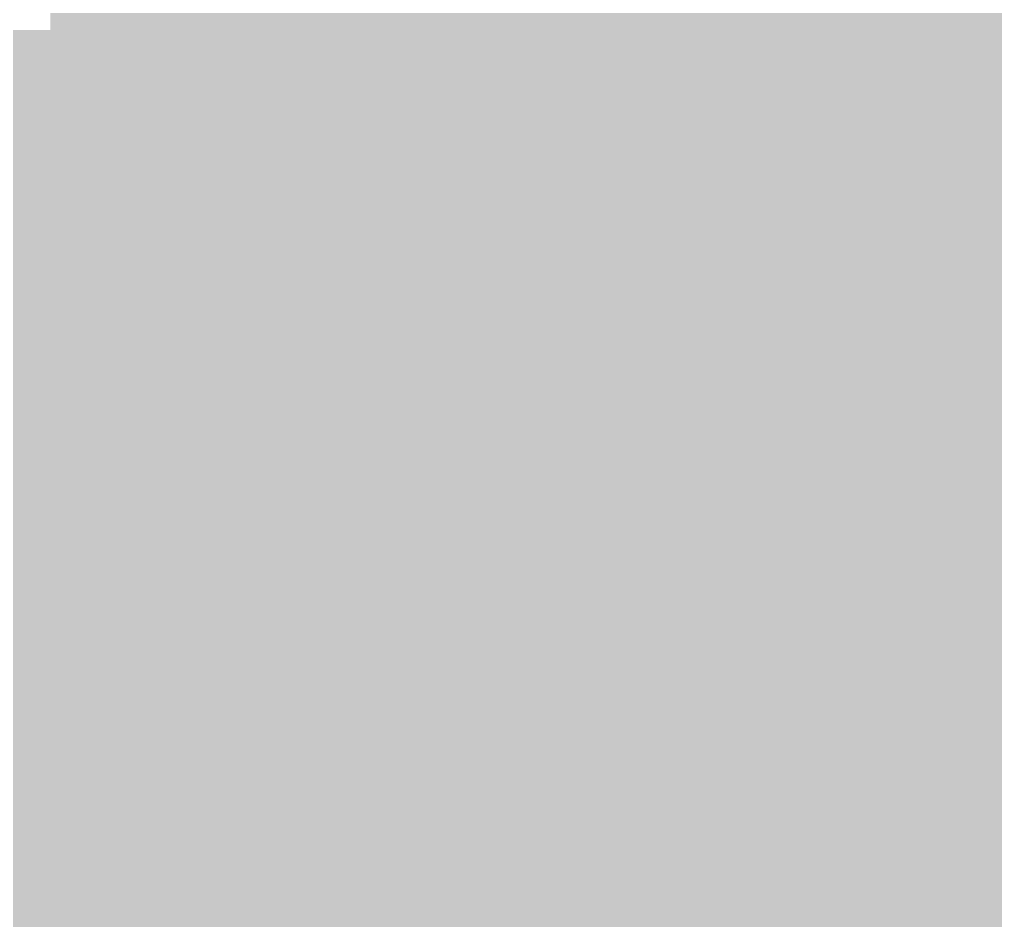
# Model space of a CAD drawing. Header units: inches. Extents: x 267136 to 306747, y 5028981 to 5062930.
# Drawn here: x 300818 to 303540, y 5056629 to 5059140 of the extents above; entities that cross this region are included whole.
import ezdxf

# ---------------------------------------------------------------- set-up
doc = ezdxf.new("R2010")
doc.units = ezdxf.units.IN
doc.header["$MEASUREMENT"] = 0

msp = doc.modelspace()

# ---------------------------------------------------------------- hatches: boundary and pattern name
for points in [[(301391.345, 5059110.421), (301358.881, 5059110.439), (301293.955, 5059110.476), (301229.028, 5059110.512), (301099.174, 5059110.588), (301034.248, 5059110.627), (300969.321, 5059110.666), (300904.394, 5059110.706), (300904.437, 5059180.165), (300904.495, 5059272.776), (300904.611, 5059458), (300969.534, 5059457.959), (301099.38, 5059457.881), (301164.303, 5059457.843), (301229.227, 5059457.806), (301359.073, 5059457.732), (301391.535, 5059457.715), (301391.433, 5059272.491), (301391.383, 5059179.88), (301391.345, 5059110.421)], [(301878.295, 5059110.175), (301813.369, 5059110.205), (301748.442, 5059110.236), (301618.588, 5059110.302), (301553.662, 5059110.335), (301423.808, 5059110.403), (301391.345, 5059110.421), (301391.383, 5059179.88), (301391.433, 5059272.491), (301391.535, 5059457.715), (301423.996, 5059457.697), (301488.919, 5059457.662), (301553.842, 5059457.628), (301618.766, 5059457.595), (301683.688, 5059457.562), (301748.612, 5059457.529), (301813.535, 5059457.498), (301878.458, 5059457.468), (301878.372, 5059272.244), (301878.328, 5059179.633), (301878.295, 5059110.175)], [(302365.246, 5059109.966), (302332.783, 5059109.979), (302267.856, 5059110.004), (302202.929, 5059110.031), (302138.002, 5059110.059), (302073.076, 5059110.086), (302008.149, 5059110.115), (301878.295, 5059110.175), (301878.328, 5059179.633), (301878.372, 5059272.244), (301878.458, 5059457.468), (301943.381, 5059457.437), (302008.304, 5059457.408), (302073.228, 5059457.379), (302138.151, 5059457.352), (302203.074, 5059457.324), (302267.997, 5059457.297), (302332.92, 5059457.271), (302365.382, 5059457.259), (302365.31, 5059272.035), (302365.273, 5059179.424), (302365.246, 5059109.966)], [(302852.197, 5059109.794), (302787.27, 5059109.815), (302722.343, 5059109.836), (302657.417, 5059109.858), (302527.563, 5059109.904), (302462.636, 5059109.928), (302397.709, 5059109.953), (302365.246, 5059109.966), (302365.273, 5059179.424), (302365.31, 5059272.035), (302365.382, 5059457.259), (302397.843, 5059457.246), (302462.767, 5059457.222), (302527.689, 5059457.197), (302592.613, 5059457.174), (302657.536, 5059457.151), (302722.459, 5059457.13), (302787.382, 5059457.108), (302852.305, 5059457.088), (302852.276, 5059364.476), (302852.248, 5059271.864), (302852.219, 5059179.253), (302852.197, 5059109.794)], [(303339.148, 5059109.661), (303306.685, 5059109.669), (303176.831, 5059109.701), (303111.904, 5059109.719), (303046.978, 5059109.736), (302917.124, 5059109.774), (302852.197, 5059109.794), (302852.219, 5059179.253), (302852.248, 5059271.864), (302852.276, 5059364.476), (302852.305, 5059457.088), (302917.229, 5059457.067), (302982.152, 5059457.049), (303047.075, 5059457.03), (303111.998, 5059457.012), (303176.921, 5059456.995), (303241.844, 5059456.979), (303306.768, 5059456.962), (303339.229, 5059456.954), (303339.208, 5059364.343), (303339.186, 5059271.731), (303339.164, 5059179.12), (303339.148, 5059109.661)], [(303826.099, 5059109.566), (303761.172, 5059109.577), (303696.245, 5059109.588), (303631.318, 5059109.6), (303566.392, 5059109.612), (303371.611, 5059109.654), (303339.148, 5059109.661), (303339.164, 5059179.12), (303339.186, 5059271.731), (303339.208, 5059364.343), (303339.229, 5059456.954), (303371.69, 5059456.947), (303436.614, 5059456.933), (303566.46, 5059456.905), (303631.383, 5059456.893), (303696.307, 5059456.881), (303761.229, 5059456.87), (303826.153, 5059456.859), (303826.138, 5059364.248), (303826.124, 5059271.637), (303826.109, 5059179.025), (303826.099, 5059109.566)], [(300904.177, 5058763.413), (300839.247, 5058763.454), (300774.316, 5058763.496), (300709.386, 5058763.538), (300644.456, 5058763.581), (300579.525, 5058763.624), (300449.665, 5058763.714), (300417.199, 5058763.736), (300417.232, 5058810.042), (300417.297, 5058902.653), (300417.362, 5058995.265), (300417.427, 5059087.876), (300417.443, 5059111.029), (300449.907, 5059111.007), (300514.833, 5059110.962), (300579.76, 5059110.917), (300709.614, 5059110.831), (300774.541, 5059110.789), (300839.467, 5059110.747), (300904.394, 5059110.706), (300904.379, 5059087.554), (300904.322, 5058994.942), (300904.264, 5058902.33), (300904.206, 5058809.719), (300904.177, 5058763.413)], [(301391.155, 5058763.128), (301358.69, 5058763.146), (301293.759, 5058763.183), (301228.829, 5058763.219), (301163.899, 5058763.257), (301098.968, 5058763.295), (301034.038, 5058763.334), (300969.107, 5058763.373), (300904.177, 5058763.413), (300904.206, 5058809.719), (300904.264, 5058902.33), (300904.322, 5058994.942), (300904.379, 5059087.554), (300904.394, 5059110.706), (300969.321, 5059110.666), (301034.248, 5059110.627), (301099.174, 5059110.588), (301229.028, 5059110.512), (301293.955, 5059110.476), (301358.881, 5059110.439), (301391.345, 5059110.421), (301391.332, 5059087.269), (301391.282, 5058994.657), (301391.231, 5058902.046), (301391.18, 5058809.434), (301391.155, 5058763.128)], [(301878.133, 5058762.881), (301813.203, 5058762.912), (301748.272, 5058762.943), (301618.412, 5058763.009), (301553.481, 5058763.042), (301488.551, 5058763.076), (301423.62, 5058763.11), (301391.155, 5058763.128), (301391.18, 5058809.434), (301391.231, 5058902.046), (301391.282, 5058994.657), (301391.332, 5059087.269), (301391.345, 5059110.421), (301423.808, 5059110.403), (301553.662, 5059110.335), (301618.588, 5059110.302), (301748.442, 5059110.236), (301813.369, 5059110.205), (301878.295, 5059110.175), (301878.285, 5059087.021), (301878.241, 5058994.41), (301878.198, 5058901.799), (301878.155, 5058809.187), (301878.133, 5058762.881)], [(302365.111, 5058762.672), (302332.646, 5058762.686), (302267.715, 5058762.711), (302202.785, 5058762.738), (302137.854, 5058762.766), (302072.924, 5058762.793), (302007.994, 5058762.822), (301943.063, 5058762.852), (301878.133, 5058762.881), (301878.155, 5058809.187), (301878.198, 5058901.799), (301878.241, 5058994.41), (301878.285, 5059087.021), (301878.295, 5059110.175), (302008.149, 5059110.115), (302073.076, 5059110.086), (302138.002, 5059110.059), (302202.929, 5059110.031), (302267.856, 5059110.004), (302332.783, 5059109.979), (302365.246, 5059109.966), (302365.237, 5059086.812), (302365.129, 5058808.979), (302365.111, 5058762.672)], [(302852.088, 5058762.501), (302787.158, 5058762.521), (302722.228, 5058762.543), (302657.297, 5058762.565), (302527.437, 5058762.611), (302462.506, 5058762.635), (302397.576, 5058762.66), (302365.111, 5058762.672), (302365.129, 5058808.979), (302365.237, 5059086.812), (302365.246, 5059109.966), (302397.709, 5059109.953), (302462.636, 5059109.928), (302527.563, 5059109.904), (302657.417, 5059109.858), (302722.343, 5059109.836), (302852.197, 5059109.794), (302852.19, 5059086.642), (302852.161, 5058994.03), (302852.132, 5058901.419), (302852.103, 5058808.807), (302852.088, 5058762.501)], [(303339.066, 5058762.368), (303306.601, 5058762.376), (303176.741, 5058762.408), (303111.81, 5058762.426), (303046.88, 5058762.443), (302981.949, 5058762.462), (302917.019, 5058762.481), (302852.088, 5058762.501), (302852.103, 5058808.807), (302852.132, 5058901.419), (302852.161, 5058994.03), (302852.19, 5059086.642), (302852.197, 5059109.794), (302917.124, 5059109.774), (303046.978, 5059109.736), (303111.904, 5059109.719), (303176.831, 5059109.701), (303306.685, 5059109.669), (303339.148, 5059109.661), (303339.143, 5059086.509), (303339.099, 5058901.285), (303339.077, 5058808.674), (303339.066, 5058762.368)], [(303826.044, 5058762.273), (303761.114, 5058762.284), (303696.184, 5058762.295), (303631.253, 5058762.307), (303566.323, 5058762.319), (303501.393, 5058762.332), (303436.462, 5058762.347), (303371.532, 5058762.361), (303339.066, 5058762.368), (303339.077, 5058808.674), (303339.099, 5058901.285), (303339.143, 5059086.509), (303339.148, 5059109.661), (303371.611, 5059109.654), (303566.392, 5059109.612), (303631.318, 5059109.6), (303696.245, 5059109.588), (303826.099, 5059109.566), (303826.095, 5059086.413), (303826.081, 5058993.802), (303826.066, 5058901.19), (303826.052, 5058808.579), (303826.044, 5058762.273)], [(300903.96, 5058416.12), (300839.026, 5058416.161), (300774.092, 5058416.203), (300709.159, 5058416.245), (300644.225, 5058416.288), (300579.291, 5058416.332), (300514.356, 5058416.376), (300449.422, 5058416.421), (300416.956, 5058416.443), (300416.972, 5058439.597), (300417.102, 5058624.819), (300417.167, 5058717.431), (300417.199, 5058763.736), (300449.665, 5058763.714), (300579.525, 5058763.624), (300644.456, 5058763.581), (300709.386, 5058763.538), (300774.316, 5058763.496), (300839.247, 5058763.454), (300904.177, 5058763.413), (300904.148, 5058717.107), (300904.09, 5058624.496), (300904.033, 5058531.885), (300903.975, 5058439.273), (300903.96, 5058416.12)], [(301390.965, 5058415.836), (301358.499, 5058415.854), (301293.564, 5058415.89), (301163.696, 5058415.964), (301098.762, 5058416.002), (301033.829, 5058416.041), (300968.895, 5058416.08), (300903.96, 5058416.12), (300903.975, 5058439.273), (300904.033, 5058531.885), (300904.09, 5058624.496), (300904.148, 5058717.107), (300904.177, 5058763.413), (300969.107, 5058763.373), (301034.038, 5058763.334), (301098.968, 5058763.295), (301163.899, 5058763.257), (301228.829, 5058763.219), (301293.759, 5058763.183), (301358.69, 5058763.146), (301391.155, 5058763.128), (301391.13, 5058716.822), (301391.079, 5058624.211), (301391.029, 5058531.6), (301390.978, 5058438.988), (301390.965, 5058415.836)], [(301877.97, 5058415.589), (301813.036, 5058415.619), (301748.103, 5058415.65), (301683.168, 5058415.683), (301553.3, 5058415.749), (301488.366, 5058415.783), (301423.433, 5058415.818), (301390.965, 5058415.836), (301390.978, 5058438.988), (301391.029, 5058531.6), (301391.079, 5058624.211), (301391.13, 5058716.822), (301391.155, 5058763.128), (301423.62, 5058763.11), (301488.551, 5058763.076), (301553.481, 5058763.042), (301618.412, 5058763.009), (301748.272, 5058762.943), (301813.203, 5058762.912), (301878.133, 5058762.881), (301878.111, 5058716.575), (301878.068, 5058623.964), (301878.024, 5058531.353), (301877.981, 5058438.741), (301877.97, 5058415.589)], [(302364.975, 5058415.38), (302332.508, 5058415.393), (302267.574, 5058415.418), (302202.64, 5058415.445), (302137.707, 5058415.473), (302072.772, 5058415.5), (302007.838, 5058415.529), (301877.97, 5058415.589), (301877.981, 5058438.741), (301878.024, 5058531.353), (301878.068, 5058623.964), (301878.111, 5058716.575), (301878.133, 5058762.881), (301943.063, 5058762.852), (302007.994, 5058762.822), (302072.924, 5058762.793), (302137.854, 5058762.766), (302202.785, 5058762.738), (302267.715, 5058762.711), (302332.646, 5058762.686), (302365.111, 5058762.672), (302365.093, 5058716.366), (302365.021, 5058531.144), (302364.984, 5058438.532), (302364.975, 5058415.38)], [(302851.98, 5058415.209), (302787.046, 5058415.229), (302722.112, 5058415.25), (302657.178, 5058415.272), (302527.31, 5058415.318), (302462.376, 5058415.343), (302397.442, 5058415.367), (302364.975, 5058415.38), (302364.984, 5058438.532), (302365.021, 5058531.144), (302365.093, 5058716.366), (302365.111, 5058762.672), (302397.576, 5058762.66), (302462.506, 5058762.635), (302527.437, 5058762.611), (302657.297, 5058762.565), (302722.228, 5058762.543), (302787.158, 5058762.521), (302852.088, 5058762.501), (302852.074, 5058716.195), (302852.016, 5058530.973), (302851.987, 5058438.361), (302851.98, 5058415.209)], [(303338.985, 5058415.075), (303306.518, 5058415.083), (303176.65, 5058415.115), (303111.716, 5058415.133), (303046.782, 5058415.15), (302916.914, 5058415.188), (302851.98, 5058415.209), (302851.987, 5058438.361), (302852.016, 5058530.973), (302852.074, 5058716.195), (302852.088, 5058762.501), (302917.019, 5058762.481), (302981.949, 5058762.462), (303046.88, 5058762.443), (303111.81, 5058762.426), (303176.741, 5058762.408), (303339.066, 5058762.368), (303339.056, 5058716.062), (303339.012, 5058530.84), (303338.991, 5058438.229), (303338.985, 5058415.075)], [(303825.99, 5058414.98), (303761.056, 5058414.991), (303696.122, 5058415.002), (303566.254, 5058415.026), (303371.452, 5058415.068), (303338.985, 5058415.075), (303338.991, 5058438.229), (303339.012, 5058530.84), (303339.056, 5058716.062), (303339.066, 5058762.368), (303371.532, 5058762.361), (303436.462, 5058762.347), (303501.393, 5058762.332), (303566.323, 5058762.319), (303631.253, 5058762.307), (303696.184, 5058762.295), (303826.044, 5058762.273), (303826.037, 5058715.968), (303826.022, 5058623.356), (303825.994, 5058438.134), (303825.99, 5058414.98)], [(300903.744, 5058068.828), (300838.806, 5058068.869), (300773.869, 5058068.91), (300708.931, 5058068.952), (300643.993, 5058068.995), (300579.056, 5058069.039), (300514.118, 5058069.083), (300449.181, 5058069.128), (300416.711, 5058069.15), (300416.777, 5058161.763), (300416.907, 5058346.985), (300416.956, 5058416.443), (300449.422, 5058416.421), (300514.356, 5058416.376), (300579.291, 5058416.332), (300644.225, 5058416.288), (300709.159, 5058416.245), (300774.092, 5058416.203), (300839.026, 5058416.161), (300903.96, 5058416.12), (300903.917, 5058346.662), (300903.859, 5058254.051), (300903.801, 5058161.439), (300903.744, 5058068.828)], [(301390.776, 5058068.543), (301358.307, 5058068.561), (301293.369, 5058068.597), (301228.432, 5058068.634), (301163.494, 5058068.671), (301098.557, 5058068.709), (301033.619, 5058068.748), (300968.681, 5058068.788), (300903.744, 5058068.828), (300903.801, 5058161.439), (300903.859, 5058254.051), (300903.917, 5058346.662), (300903.96, 5058416.12), (300968.895, 5058416.08), (301033.829, 5058416.041), (301098.762, 5058416.002), (301163.696, 5058415.964), (301293.564, 5058415.89), (301358.499, 5058415.854), (301390.965, 5058415.836), (301390.927, 5058346.377), (301390.877, 5058253.766), (301390.826, 5058161.154), (301390.776, 5058068.543)], [(301877.808, 5058068.296), (301812.87, 5058068.326), (301747.933, 5058068.358), (301682.995, 5058068.391), (301618.057, 5058068.423), (301553.12, 5058068.456), (301488.182, 5058068.49), (301423.245, 5058068.525), (301390.776, 5058068.543), (301390.826, 5058161.154), (301390.877, 5058253.766), (301390.927, 5058346.377), (301390.965, 5058415.836), (301423.433, 5058415.818), (301488.366, 5058415.783), (301553.3, 5058415.749), (301683.168, 5058415.683), (301748.103, 5058415.65), (301813.036, 5058415.619), (301877.97, 5058415.589), (301877.938, 5058346.13), (301877.895, 5058253.519), (301877.851, 5058160.907), (301877.808, 5058068.296)], [(302364.84, 5058068.087), (302332.371, 5058068.1), (302267.434, 5058068.126), (302202.496, 5058068.152), (302137.558, 5058068.18), (302072.621, 5058068.208), (302007.683, 5058068.236), (301942.745, 5058068.266), (301877.808, 5058068.296), (301877.851, 5058160.907), (301877.895, 5058253.519), (301877.938, 5058346.13), (301877.97, 5058415.589), (302007.838, 5058415.529), (302072.772, 5058415.5), (302137.707, 5058415.473), (302202.64, 5058415.445), (302267.574, 5058415.418), (302332.508, 5058415.393), (302364.975, 5058415.38), (302364.948, 5058345.921), (302364.912, 5058253.31), (302364.876, 5058160.698), (302364.84, 5058068.087)], [(302851.872, 5058067.916), (302786.934, 5058067.937), (302721.997, 5058067.958), (302657.059, 5058067.979), (302592.122, 5058068.002), (302527.184, 5058068.025), (302462.246, 5058068.05), (302397.309, 5058068.074), (302364.84, 5058068.087), (302364.876, 5058160.698), (302364.912, 5058253.31), (302364.948, 5058345.921), (302364.975, 5058415.38), (302397.442, 5058415.367), (302462.376, 5058415.343), (302527.31, 5058415.318), (302657.178, 5058415.272), (302722.112, 5058415.25), (302787.046, 5058415.229), (302851.98, 5058415.209), (302851.958, 5058345.75), (302851.93, 5058253.139), (302851.901, 5058160.527), (302851.872, 5058067.916)], [(303338.904, 5058067.783), (303306.435, 5058067.791), (303241.498, 5058067.807), (303176.56, 5058067.823), (303111.622, 5058067.84), (303046.685, 5058067.858), (302981.747, 5058067.877), (302916.81, 5058067.896), (302851.872, 5058067.916), (302851.901, 5058160.527), (302851.93, 5058253.139), (302851.958, 5058345.75), (302851.98, 5058415.209), (302916.914, 5058415.188), (303046.782, 5058415.15), (303111.716, 5058415.133), (303176.65, 5058415.115), (303338.985, 5058415.075), (303338.969, 5058345.617), (303338.947, 5058253.006), (303338.926, 5058160.395), (303338.904, 5058067.783)], [(303825.936, 5058067.687), (303760.999, 5058067.698), (303631.123, 5058067.722), (303566.186, 5058067.733), (303436.31, 5058067.761), (303371.373, 5058067.775), (303338.904, 5058067.783), (303338.926, 5058160.395), (303338.947, 5058253.006), (303338.969, 5058345.617), (303338.985, 5058415.075), (303501.32, 5058415.04), (303566.254, 5058415.026), (303696.122, 5058415.002), (303825.99, 5058414.98), (303825.979, 5058345.522), (303825.965, 5058252.91), (303825.95, 5058160.299), (303825.936, 5058067.687)], [(300903.527, 5057721.535), (300838.585, 5057721.576), (300773.645, 5057721.618), (300708.703, 5057721.66), (300578.821, 5057721.746), (300513.879, 5057721.791), (300448.938, 5057721.836), (300416.468, 5057721.858), (300416.517, 5057791.317), (300416.582, 5057883.928), (300416.646, 5057976.539), (300416.711, 5058069.15), (300449.181, 5058069.128), (300514.118, 5058069.083), (300579.056, 5058069.039), (300643.993, 5058068.995), (300708.931, 5058068.952), (300773.869, 5058068.91), (300838.806, 5058068.869), (300903.744, 5058068.828), (300903.686, 5057976.217), (300903.628, 5057883.605), (300903.57, 5057790.994), (300903.527, 5057721.535)], [(301390.586, 5057721.25), (301358.115, 5057721.269), (301228.233, 5057721.341), (301098.351, 5057721.417), (301033.409, 5057721.456), (300968.468, 5057721.495), (300903.527, 5057721.535), (300903.57, 5057790.994), (300903.628, 5057883.605), (300903.686, 5057976.217), (300903.744, 5058068.828), (300968.681, 5058068.788), (301033.619, 5058068.748), (301098.557, 5058068.709), (301163.494, 5058068.671), (301228.432, 5058068.634), (301293.369, 5058068.597), (301390.776, 5058068.543), (301390.725, 5057975.932), (301390.674, 5057883.32), (301390.624, 5057790.709), (301390.586, 5057721.25)], [(301877.645, 5057721.004), (301812.704, 5057721.034), (301747.763, 5057721.065), (301682.821, 5057721.098), (301552.939, 5057721.164), (301423.057, 5057721.232), (301390.586, 5057721.25), (301390.624, 5057790.709), (301390.674, 5057883.32), (301390.725, 5057975.932), (301390.776, 5058068.543), (301423.245, 5058068.525), (301488.182, 5058068.49), (301553.12, 5058068.456), (301618.057, 5058068.423), (301682.995, 5058068.391), (301747.933, 5058068.358), (301812.87, 5058068.326), (301877.808, 5058068.296), (301877.764, 5057975.685), (301877.721, 5057883.073), (301877.678, 5057790.462), (301877.645, 5057721.004)], [(302364.704, 5057720.795), (302332.234, 5057720.808), (302267.292, 5057720.833), (302202.351, 5057720.86), (302137.41, 5057720.888), (302072.469, 5057720.915), (302007.528, 5057720.944), (301942.586, 5057720.974), (301877.645, 5057721.004), (301877.678, 5057790.462), (301877.721, 5057883.073), (301877.764, 5057975.685), (301877.808, 5058068.296), (301942.745, 5058068.266), (302007.683, 5058068.236), (302072.621, 5058068.208), (302137.558, 5058068.18), (302202.496, 5058068.152), (302267.434, 5058068.126), (302332.371, 5058068.1), (302364.84, 5058068.087), (302364.804, 5057975.476), (302364.768, 5057882.864), (302364.731, 5057790.253), (302364.704, 5057720.795)], [(302851.764, 5057720.623), (302786.822, 5057720.645), (302721.881, 5057720.665), (302656.94, 5057720.687), (302591.999, 5057720.71), (302527.057, 5057720.733), (302462.116, 5057720.757), (302397.175, 5057720.782), (302364.704, 5057720.795), (302364.731, 5057790.253), (302364.768, 5057882.864), (302364.804, 5057975.476), (302364.84, 5058068.087), (302397.309, 5058068.074), (302462.246, 5058068.05), (302527.184, 5058068.025), (302592.122, 5058068.002), (302657.059, 5058067.979), (302721.997, 5058067.958), (302786.934, 5058067.937), (302851.872, 5058067.916), (302851.843, 5057975.305), (302851.814, 5057882.693), (302851.785, 5057790.082), (302851.764, 5057720.623)], [(303338.823, 5057720.49), (303306.352, 5057720.498), (303176.47, 5057720.53), (303111.528, 5057720.548), (303046.587, 5057720.565), (302981.646, 5057720.584), (302916.705, 5057720.604), (302851.764, 5057720.623), (302851.785, 5057790.082), (302851.814, 5057882.693), (302851.843, 5057975.305), (302851.872, 5058067.916), (302916.81, 5058067.896), (302981.747, 5058067.877), (303046.685, 5058067.858), (303111.622, 5058067.84), (303176.56, 5058067.823), (303241.498, 5058067.807), (303306.435, 5058067.791), (303338.904, 5058067.783), (303338.86, 5057882.561), (303338.839, 5057789.949), (303338.823, 5057720.49)], [(303825.882, 5057720.396), (303760.94, 5057720.406), (303696, 5057720.417), (303631.058, 5057720.429), (303566.117, 5057720.441), (303501.176, 5057720.455), (303436.234, 5057720.469), (303371.293, 5057720.483), (303338.823, 5057720.49), (303338.839, 5057789.949), (303338.86, 5057882.561), (303338.904, 5058067.783), (303371.373, 5058067.775), (303436.31, 5058067.761), (303566.186, 5058067.733), (303631.123, 5058067.722), (303760.999, 5058067.698), (303825.936, 5058067.687), (303825.921, 5057975.076), (303825.893, 5057789.854), (303825.882, 5057720.396)], [(300903.31, 5057374.243), (300838.365, 5057374.284), (300773.42, 5057374.325), (300708.476, 5057374.368), (300578.586, 5057374.454), (300448.696, 5057374.544), (300416.224, 5057374.566), (300416.256, 5057420.872), (300416.321, 5057513.483), (300416.387, 5057606.095), (300416.452, 5057698.706), (300416.468, 5057721.858), (300448.938, 5057721.836), (300513.879, 5057721.791), (300578.821, 5057721.746), (300708.703, 5057721.66), (300773.645, 5057721.618), (300838.585, 5057721.576), (300903.527, 5057721.535), (300903.513, 5057698.383), (300903.455, 5057605.771), (300903.339, 5057420.549), (300903.31, 5057374.243)], [(301390.396, 5057373.958), (301357.924, 5057373.976), (301292.979, 5057374.012), (301228.034, 5057374.049), (301163.089, 5057374.087), (301098.145, 5057374.125), (301033.2, 5057374.163), (300903.31, 5057374.243), (300903.339, 5057420.549), (300903.455, 5057605.771), (300903.513, 5057698.383), (300903.527, 5057721.535), (300968.468, 5057721.495), (301033.409, 5057721.456), (301098.351, 5057721.417), (301228.233, 5057721.341), (301358.115, 5057721.269), (301390.586, 5057721.25), (301390.573, 5057698.098), (301390.523, 5057605.486), (301390.472, 5057512.875), (301390.422, 5057420.264), (301390.396, 5057373.958)], [(301877.482, 5057373.711), (301812.538, 5057373.742), (301747.593, 5057373.773), (301682.648, 5057373.806), (301617.703, 5057373.838), (301487.813, 5057373.906), (301422.869, 5057373.94), (301390.396, 5057373.958), (301390.422, 5057420.264), (301390.472, 5057512.875), (301390.523, 5057605.486), (301390.573, 5057698.098), (301390.586, 5057721.25), (301423.057, 5057721.232), (301552.939, 5057721.164), (301682.821, 5057721.098), (301747.763, 5057721.065), (301812.704, 5057721.034), (301877.645, 5057721.004), (301877.634, 5057697.851), (301877.591, 5057605.239), (301877.548, 5057512.628), (301877.504, 5057420.017), (301877.482, 5057373.711)], [(302364.569, 5057373.502), (302332.096, 5057373.515), (302267.151, 5057373.541), (302202.207, 5057373.567), (302007.372, 5057373.651), (301942.427, 5057373.682), (301877.482, 5057373.711), (301877.504, 5057420.017), (301877.548, 5057512.628), (301877.591, 5057605.239), (301877.634, 5057697.851), (301877.645, 5057721.004), (301942.586, 5057720.974), (302007.528, 5057720.944), (302072.469, 5057720.915), (302137.41, 5057720.888), (302202.351, 5057720.86), (302267.292, 5057720.833), (302332.234, 5057720.808), (302364.704, 5057720.795), (302364.695, 5057697.642), (302364.659, 5057605.03), (302364.587, 5057419.808), (302364.569, 5057373.502)], [(302851.655, 5057373.331), (302786.71, 5057373.352), (302721.766, 5057373.373), (302656.821, 5057373.396), (302591.876, 5057373.418), (302526.931, 5057373.441), (302461.986, 5057373.465), (302397.042, 5057373.489), (302364.569, 5057373.502), (302364.587, 5057419.808), (302364.659, 5057605.03), (302364.695, 5057697.642), (302364.704, 5057720.795), (302397.175, 5057720.782), (302462.116, 5057720.757), (302527.057, 5057720.733), (302591.999, 5057720.71), (302656.94, 5057720.687), (302721.881, 5057720.665), (302786.822, 5057720.645), (302851.764, 5057720.623), (302851.756, 5057697.471), (302851.728, 5057604.859), (302851.698, 5057512.248), (302851.669, 5057419.637), (302851.655, 5057373.331)], [(303338.741, 5057373.198), (303306.269, 5057373.206), (303176.379, 5057373.238), (303111.435, 5057373.256), (303046.49, 5057373.273), (302981.545, 5057373.292), (302916.6, 5057373.312), (302851.655, 5057373.331), (302851.669, 5057419.637), (302851.698, 5057512.248), (302851.728, 5057604.859), (302851.756, 5057697.471), (302851.764, 5057720.623), (302916.705, 5057720.604), (302981.646, 5057720.584), (303046.587, 5057720.565), (303111.528, 5057720.548), (303176.47, 5057720.53), (303306.352, 5057720.498), (303338.823, 5057720.49), (303338.817, 5057697.338), (303338.795, 5057604.727), (303338.774, 5057512.115), (303338.752, 5057419.504), (303338.741, 5057373.198)], [(303825.828, 5057373.104), (303760.883, 5057373.113), (303630.993, 5057373.137), (303566.048, 5057373.149), (303501.104, 5057373.162), (303371.214, 5057373.19), (303338.741, 5057373.198), (303338.752, 5057419.504), (303338.774, 5057512.115), (303338.795, 5057604.727), (303338.817, 5057697.338), (303338.823, 5057720.49), (303371.293, 5057720.483), (303436.234, 5057720.469), (303501.176, 5057720.455), (303566.117, 5057720.441), (303631.058, 5057720.429), (303696, 5057720.417), (303760.94, 5057720.406), (303825.882, 5057720.396), (303825.878, 5057697.243), (303825.864, 5057604.632), (303825.849, 5057512.021), (303825.835, 5057419.409), (303825.828, 5057373.104)], [(300903.093, 5057026.951), (300838.145, 5057026.992), (300773.197, 5057027.033), (300708.248, 5057027.076), (300643.3, 5057027.119), (300578.351, 5057027.162), (300513.403, 5057027.206), (300448.454, 5057027.251), (300415.98, 5057027.274), (300415.997, 5057050.427), (300416.062, 5057143.038), (300416.126, 5057235.649), (300416.191, 5057328.261), (300416.224, 5057374.566), (300448.696, 5057374.544), (300578.586, 5057374.454), (300708.476, 5057374.368), (300773.42, 5057374.325), (300903.31, 5057374.243), (300903.281, 5057327.937), (300903.224, 5057235.326), (300903.108, 5057050.104), (300903.093, 5057026.951)], [(301390.207, 5057026.666), (301357.732, 5057026.684), (301292.784, 5057026.72), (301227.835, 5057026.757), (301097.939, 5057026.833), (301032.99, 5057026.871), (300968.042, 5057026.911), (300903.093, 5057026.951), (300903.108, 5057050.104), (300903.224, 5057235.326), (300903.281, 5057327.937), (300903.31, 5057374.243), (301033.2, 5057374.163), (301098.145, 5057374.125), (301163.089, 5057374.087), (301228.034, 5057374.049), (301292.979, 5057374.012), (301357.924, 5057373.976), (301390.396, 5057373.958), (301390.371, 5057327.652), (301390.32, 5057235.041), (301390.27, 5057142.43), (301390.219, 5057049.819), (301390.207, 5057026.666)], [(301877.32, 5057026.419), (301812.372, 5057026.45), (301747.423, 5057026.481), (301682.475, 5057026.514), (301617.526, 5057026.546), (301552.578, 5057026.58), (301487.629, 5057026.613), (301422.681, 5057026.648), (301390.207, 5057026.666), (301390.219, 5057049.819), (301390.27, 5057142.43), (301390.32, 5057235.041), (301390.371, 5057327.652), (301390.396, 5057373.958), (301422.869, 5057373.94), (301487.813, 5057373.906), (301617.703, 5057373.838), (301682.648, 5057373.806), (301747.593, 5057373.773), (301812.538, 5057373.742), (301877.482, 5057373.711), (301877.461, 5057327.405), (301877.417, 5057234.794), (301877.374, 5057142.184), (301877.331, 5057049.572), (301877.32, 5057026.419)], [(302364.434, 5057026.21), (302331.959, 5057026.223), (302267.011, 5057026.249), (302202.062, 5057026.275), (302072.166, 5057026.331), (302007.217, 5057026.359), (301942.269, 5057026.389), (301877.32, 5057026.419), (301877.331, 5057049.572), (301877.374, 5057142.184), (301877.417, 5057234.794), (301877.461, 5057327.405), (301877.482, 5057373.711), (301942.427, 5057373.682), (302007.372, 5057373.651), (302202.207, 5057373.567), (302267.151, 5057373.541), (302332.096, 5057373.515), (302364.569, 5057373.502), (302364.551, 5057327.196), (302364.515, 5057234.585), (302364.479, 5057141.975), (302364.442, 5057049.363), (302364.434, 5057026.21)], [(302851.547, 5057026.039), (302786.598, 5057026.06), (302721.65, 5057026.081), (302656.701, 5057026.104), (302591.753, 5057026.126), (302526.805, 5057026.149), (302461.856, 5057026.173), (302396.908, 5057026.197), (302364.434, 5057026.21), (302364.442, 5057049.363), (302364.479, 5057141.975), (302364.515, 5057234.585), (302364.551, 5057327.196), (302364.569, 5057373.502), (302397.042, 5057373.489), (302461.986, 5057373.465), (302526.931, 5057373.441), (302591.876, 5057373.418), (302656.821, 5057373.396), (302721.766, 5057373.373), (302786.71, 5057373.352), (302851.655, 5057373.331), (302851.641, 5057327.025), (302851.583, 5057141.803), (302851.554, 5057049.192), (302851.547, 5057026.039)], [(303338.66, 5057025.906), (303306.186, 5057025.914), (303241.237, 5057025.93), (303176.289, 5057025.946), (303111.34, 5057025.964), (303046.392, 5057025.981), (302981.443, 5057026), (302916.495, 5057026.02), (302851.547, 5057026.039), (302851.554, 5057049.192), (302851.612, 5057234.414), (302851.641, 5057327.025), (302851.655, 5057373.331), (302916.6, 5057373.312), (302981.545, 5057373.292), (303046.49, 5057373.273), (303111.435, 5057373.256), (303176.379, 5057373.238), (303306.269, 5057373.206), (303338.741, 5057373.198), (303338.73, 5057326.893), (303338.709, 5057234.281), (303338.687, 5057141.67), (303338.666, 5057049.059), (303338.66, 5057025.906)], [(303825.773, 5057025.812), (303760.825, 5057025.821), (303695.876, 5057025.833), (303630.928, 5057025.845), (303565.979, 5057025.857), (303501.031, 5057025.87), (303436.083, 5057025.884), (303371.134, 5057025.898), (303338.66, 5057025.906), (303338.666, 5057049.059), (303338.687, 5057141.67), (303338.709, 5057234.281), (303338.73, 5057326.893), (303338.741, 5057373.198), (303371.214, 5057373.19), (303501.104, 5057373.162), (303566.048, 5057373.149), (303695.938, 5057373.125), (303760.883, 5057373.113), (303825.828, 5057373.104), (303825.82, 5057326.798), (303825.806, 5057234.187), (303825.792, 5057141.575), (303825.777, 5057048.964), (303825.773, 5057025.812)], [(300902.876, 5056679.659), (300837.925, 5056679.7), (300708.021, 5056679.784), (300643.068, 5056679.827), (300578.116, 5056679.87), (300513.165, 5056679.915), (300448.212, 5056679.96), (300415.736, 5056679.982), (300415.801, 5056772.594), (300415.866, 5056865.204), (300415.931, 5056957.815), (300415.98, 5057027.274), (300448.454, 5057027.251), (300513.403, 5057027.206), (300578.351, 5057027.162), (300643.3, 5057027.119), (300708.248, 5057027.076), (300773.197, 5057027.033), (300903.093, 5057026.951), (300903.05, 5056957.493), (300902.992, 5056864.882), (300902.935, 5056772.271), (300902.876, 5056679.659)], [(301390.017, 5056679.374), (301357.541, 5056679.393), (301227.637, 5056679.465), (301097.733, 5056679.541), (301032.781, 5056679.579), (300967.829, 5056679.619), (300902.876, 5056679.659), (300902.935, 5056772.271), (300902.992, 5056864.882), (300903.05, 5056957.493), (300903.093, 5057026.951), (300968.042, 5057026.911), (301032.99, 5057026.871), (301097.939, 5057026.833), (301227.835, 5057026.757), (301292.784, 5057026.72), (301357.732, 5057026.684), (301390.207, 5057026.666), (301390.169, 5056957.208), (301390.118, 5056864.597), (301390.068, 5056771.985), (301390.017, 5056679.374)], [(301877.158, 5056679.127), (301812.206, 5056679.158), (301747.253, 5056679.189), (301682.301, 5056679.222), (301617.349, 5056679.254), (301422.493, 5056679.356), (301390.017, 5056679.374), (301390.068, 5056771.985), (301390.118, 5056864.597), (301390.169, 5056957.208), (301390.207, 5057026.666), (301422.681, 5057026.648), (301487.629, 5057026.613), (301552.578, 5057026.58), (301617.526, 5057026.546), (301682.475, 5057026.514), (301747.423, 5057026.481), (301812.372, 5057026.45), (301877.32, 5057026.419), (301877.288, 5056956.961), (301877.244, 5056864.35), (301877.201, 5056771.738), (301877.158, 5056679.127)], [(302364.298, 5056678.918), (302331.822, 5056678.931), (302201.918, 5056678.983), (302072.014, 5056679.039), (302007.062, 5056679.067), (301942.109, 5056679.098), (301877.158, 5056679.127), (301877.201, 5056771.738), (301877.244, 5056864.35), (301877.288, 5056956.961), (301877.32, 5057026.419), (301942.269, 5057026.389), (302007.217, 5057026.359), (302072.166, 5057026.331), (302202.062, 5057026.275), (302267.011, 5057026.249), (302331.959, 5057026.223), (302364.434, 5057026.21), (302364.406, 5056956.752), (302364.37, 5056864.141), (302364.334, 5056771.529), (302364.298, 5056678.918)], [(302851.438, 5056678.747), (302786.486, 5056678.768), (302721.534, 5056678.789), (302656.582, 5056678.812), (302591.63, 5056678.834), (302526.678, 5056678.857), (302396.774, 5056678.905), (302364.298, 5056678.918), (302364.334, 5056771.529), (302364.37, 5056864.141), (302364.406, 5056956.752), (302364.434, 5057026.21), (302396.908, 5057026.197), (302461.856, 5057026.173), (302526.805, 5057026.149), (302591.753, 5057026.126), (302656.701, 5057026.104), (302721.65, 5057026.081), (302786.598, 5057026.06), (302851.547, 5057026.039), (302851.525, 5056956.581), (302851.496, 5056863.97), (302851.467, 5056771.358), (302851.438, 5056678.747)], [(303338.579, 5056678.614), (303306.103, 5056678.622), (303176.199, 5056678.654), (303111.247, 5056678.672), (303046.294, 5056678.689), (302981.342, 5056678.708), (302916.391, 5056678.728), (302851.438, 5056678.747), (302851.467, 5056771.358), (302851.496, 5056863.97), (302851.525, 5056956.581), (302851.547, 5057026.039), (302916.495, 5057026.02), (302981.443, 5057026), (303046.392, 5057025.981), (303111.34, 5057025.964), (303176.289, 5057025.946), (303241.237, 5057025.93), (303306.186, 5057025.914), (303338.66, 5057025.906), (303338.644, 5056956.448), (303338.622, 5056863.837), (303338.601, 5056771.226), (303338.579, 5056678.614)], [(303825.719, 5056678.52), (303760.767, 5056678.53), (303695.815, 5056678.541), (303565.911, 5056678.565), (303500.959, 5056678.578), (303436.007, 5056678.593), (303371.055, 5056678.606), (303338.579, 5056678.614), (303338.601, 5056771.226), (303338.622, 5056863.837), (303338.644, 5056956.448), (303338.66, 5057025.906), (303371.134, 5057025.898), (303436.083, 5057025.884), (303501.031, 5057025.87), (303565.979, 5057025.857), (303630.928, 5057025.845), (303695.876, 5057025.833), (303760.825, 5057025.821), (303825.773, 5057025.812), (303825.763, 5056956.353), (303825.748, 5056863.741), (303825.733, 5056771.131), (303825.719, 5056678.52)], [(300902.66, 5056332.367), (300837.704, 5056332.408), (300772.749, 5056332.45), (300707.793, 5056332.492), (300642.837, 5056332.535), (300577.882, 5056332.579), (300512.926, 5056332.623), (300447.97, 5056332.668), (300415.493, 5056332.69), (300415.541, 5056402.149), (300415.736, 5056679.982), (300448.212, 5056679.96), (300513.165, 5056679.915), (300578.116, 5056679.87), (300643.068, 5056679.827), (300708.021, 5056679.784), (300837.925, 5056679.7), (300902.876, 5056679.659), (300902.819, 5056587.048), (300902.703, 5056401.826), (300902.66, 5056332.367)], [(301389.828, 5056332.083), (301357.35, 5056332.101), (301292.394, 5056332.137), (301162.482, 5056332.211), (301097.527, 5056332.249), (301032.571, 5056332.288), (300967.616, 5056332.327), (300902.66, 5056332.367), (300902.703, 5056401.826), (300902.819, 5056587.048), (300902.876, 5056679.659), (300967.829, 5056679.619), (301032.781, 5056679.579), (301162.685, 5056679.503), (301227.637, 5056679.465), (301357.541, 5056679.393), (301390.017, 5056679.374), (301389.966, 5056586.763), (301389.916, 5056494.152), (301389.865, 5056401.541), (301389.828, 5056332.083)], [(301876.995, 5056331.836), (301812.04, 5056331.866), (301747.083, 5056331.897), (301682.128, 5056331.93), (301617.172, 5056331.963), (301552.217, 5056331.996), (301487.261, 5056332.03), (301422.305, 5056332.065), (301389.828, 5056332.083), (301389.865, 5056401.541), (301389.916, 5056494.152), (301389.966, 5056586.763), (301390.017, 5056679.374), (301422.493, 5056679.356), (301617.349, 5056679.254), (301682.301, 5056679.222), (301747.253, 5056679.189), (301812.206, 5056679.158), (301877.158, 5056679.127), (301877.114, 5056586.517), (301877.071, 5056493.905), (301877.027, 5056401.294), (301876.995, 5056331.836)], [(302364.163, 5056331.627), (302331.685, 5056331.64), (302266.729, 5056331.665), (302201.773, 5056331.692), (302136.818, 5056331.72), (302071.862, 5056331.747), (302006.906, 5056331.776), (301941.951, 5056331.806), (301876.995, 5056331.836), (301877.027, 5056401.294), (301877.071, 5056493.905), (301877.114, 5056586.517), (301877.158, 5056679.127), (301942.109, 5056679.098), (302007.062, 5056679.067), (302136.966, 5056679.011), (302201.918, 5056678.983), (302364.298, 5056678.918), (302364.262, 5056586.308), (302364.226, 5056493.696), (302364.189, 5056401.085), (302364.163, 5056331.627)], [(302851.33, 5056331.456), (302786.375, 5056331.477), (302721.418, 5056331.497), (302656.463, 5056331.52), (302591.507, 5056331.542), (302526.552, 5056331.565), (302461.596, 5056331.59), (302396.64, 5056331.614), (302364.163, 5056331.627), (302364.189, 5056401.085), (302364.226, 5056493.696), (302364.262, 5056586.308), (302364.298, 5056678.918), (302396.774, 5056678.905), (302526.678, 5056678.857), (302591.63, 5056678.834), (302656.582, 5056678.812), (302721.534, 5056678.789), (302851.438, 5056678.747), (302851.41, 5056586.136), (302851.38, 5056493.525), (302851.352, 5056400.914), (302851.33, 5056331.456)], [(303338.498, 5056331.322), (303306.02, 5056331.33), (303241.064, 5056331.347), (303176.108, 5056331.362), (303111.153, 5056331.38), (303046.197, 5056331.397), (302981.241, 5056331.416), (302916.286, 5056331.436), (302851.33, 5056331.456), (302851.352, 5056400.914), (302851.38, 5056493.525), (302851.41, 5056586.136), (302851.438, 5056678.747), (302916.391, 5056678.728), (302981.342, 5056678.708), (303046.294, 5056678.689), (303111.247, 5056678.672), (303176.199, 5056678.654), (303338.579, 5056678.614), (303338.557, 5056586.003), (303338.536, 5056493.392), (303338.514, 5056400.781), (303338.498, 5056331.322)], [(303825.665, 5056331.228), (303760.709, 5056331.238), (303695.753, 5056331.249), (303630.798, 5056331.261), (303565.842, 5056331.273), (303500.887, 5056331.287), (303370.975, 5056331.315), (303338.498, 5056331.322), (303338.514, 5056400.781), (303338.536, 5056493.392), (303338.557, 5056586.003), (303338.579, 5056678.614), (303371.055, 5056678.606), (303436.007, 5056678.593), (303500.959, 5056678.578), (303565.911, 5056678.565), (303695.815, 5056678.541), (303760.767, 5056678.53), (303825.719, 5056678.52), (303825.705, 5056585.908), (303825.69, 5056493.297), (303825.676, 5056400.686), (303825.665, 5056331.228)]]:
    msp.add_hatch(color=256).paths.add_polyline_path(points, flags=0)

doc.saveas('drawing.dxf')
